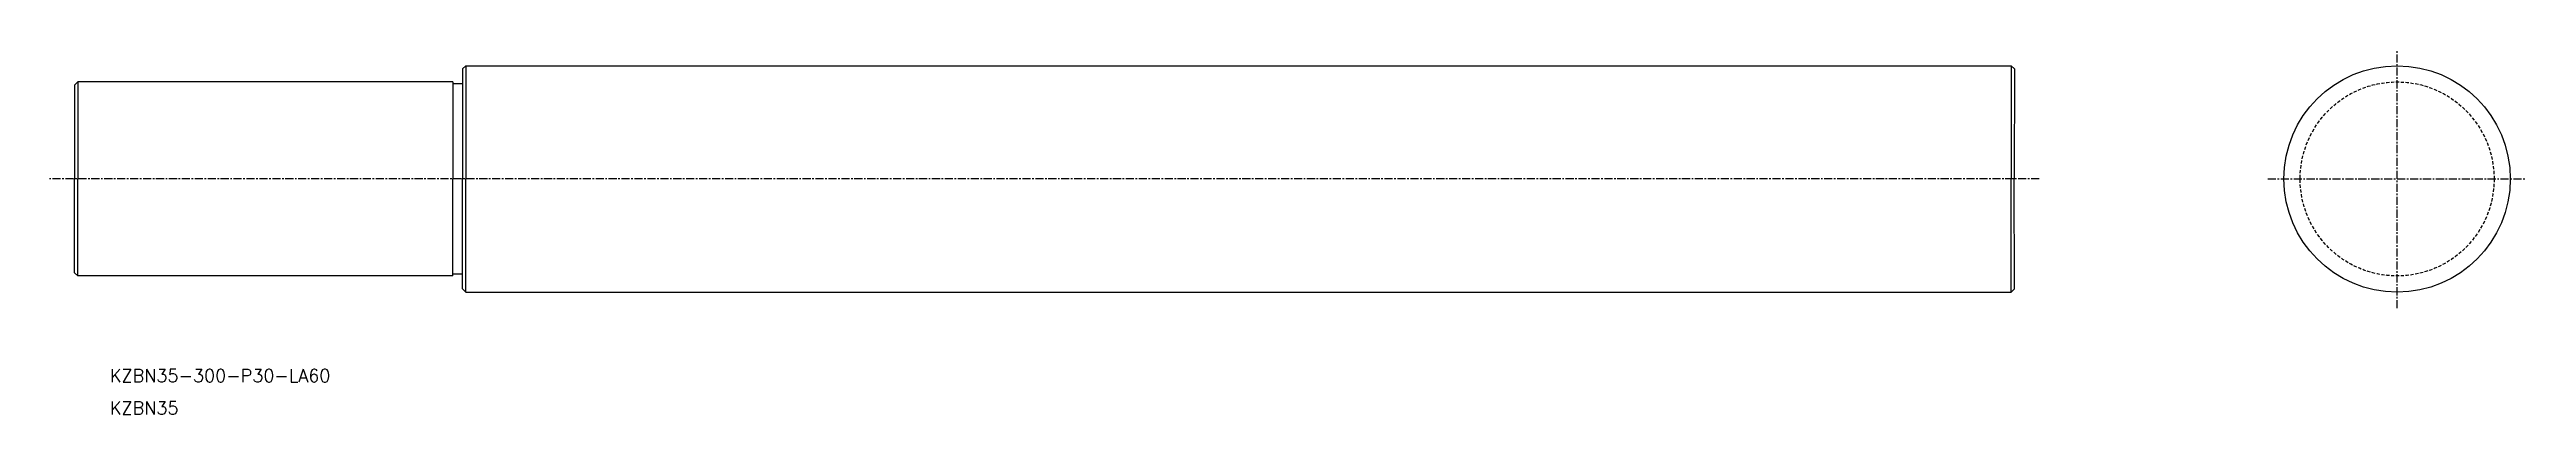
# Model space of a CAD drawing. Extents: x -24215 to -19844, y 30600 to 32125.
# Drawn here: x -24214.7 to -23831.7, y 32068.7 to 32125.1 of the extents above; entities outside this region: 1.
import ezdxf

# ---------------------------------------------------------------- set-up
doc = ezdxf.new("R2010")
doc.units = 0
doc.header["$PDMODE"] = 1
doc.linetypes.add('CENTER', pattern=[2, 1.25, -0.25, 0.25, -0.25])
doc.linetypes.add('DASHED', pattern=[0.75, 0.5, -0.25])
doc.layers.get('0').update_dxf_attribs({"linetype": 'CONTINUOUS'})
doc.layers.add('CENTER', color=1, linetype='CENTER')
doc.styles.add('MISUMI', font='txt.shx')

msp = doc.modelspace()

# ---------------------------------------------------------------- linework, layer by layer
at = {"color": 7, "linetype": 'CONTINUOUS'}
for p, q in [((-24210.87, 32119.57), (-24210.37, 32120.07)), ((-24152.37, 32120.07), (-24210.37, 32120.07)), ((-24210.37, 32120.07), (-24210.37, 32105.07)), ((-24152.37, 32120.07), (-24152.37, 32105.07)), ((-24150.87, 32122.07), (-24150.37, 32122.57)), ((-24150.87, 32122.07), (-24150.87, 32105.07)), ((-24150.37, 32122.57), (-23911.38, 32122.57)), ((-24150.37, 32122.57), (-24150.37, 32105.07)), ((-23911.38, 32122.57), (-23911.38, 32105.07)), ((-23910.87, 32122.07), (-23911.38, 32122.57)), ((-23910.87, 32122.07), (-23910.88, 32105.07)), ((-24210.87, 32119.57), (-24210.87, 32105.07)), ((-24150.87, 32119.77), (-24152.37, 32119.77)), ((-24210.87, 32090.57), (-24210.87, 32105.07)), ((-24210.37, 32090.07), (-24210.37, 32105.07)), ((-24152.37, 32090.07), (-24152.37, 32105.07)), ((-24150.87, 32088.07), (-24150.87, 32105.07)), ((-24150.37, 32087.57), (-24150.37, 32105.07)), ((-23911.38, 32087.57), (-23911.38, 32105.07)), ((-23910.87, 32088.07), (-23910.88, 32105.07)), ((-24210.87, 32090.57), (-24210.37, 32090.07)), ((-24152.37, 32090.07), (-24210.37, 32090.07)), ((-24150.87, 32090.37), (-24152.37, 32090.37)), ((-24150.87, 32088.07), (-24150.37, 32087.57)), ((-24150.37, 32087.57), (-23911.38, 32087.57)), ((-23910.87, 32088.07), (-23911.38, 32087.57))]:
    msp.add_line(p, q, dxfattribs=at)
msp.add_circle((-23851.67, 32105.07), 17.5, dxfattribs=at)
at = {"color": 3, "linetype": 'DASHED'}
msp.add_circle((-23851.67, 32105.07), 15, dxfattribs=at)
at = {"color": 7, "linetype": 'CONTINUOUS'}
msp.add_point((-19844.35, 30599.58), dxfattribs=at)
at = {"layer": 'CENTER', "color": 1, "linetype": 'CENTER'}
for p, q in [((-23851.67, 32085.07), (-23851.67, 32125.07)), ((-23907.02, 32105.07), (-24214.73, 32105.07)), ((-23871.67, 32105.07), (-23831.67, 32105.07))]:
    msp.add_line(p, q, dxfattribs=at)

# ---------------------------------------------------------------- texts
at = {"color": 7, "linetype": 'CONTINUOUS', "style": 'MISUMI'}
for s, p in [('KZBN35-300-P30-LA60', (-24205.41, 32073.66)), ('KZBN35', (-24205.41, 32068.66))]:
    msp.add_text(s, height=2, dxfattribs=at).set_placement(p)

doc.saveas('drawing.dxf')
